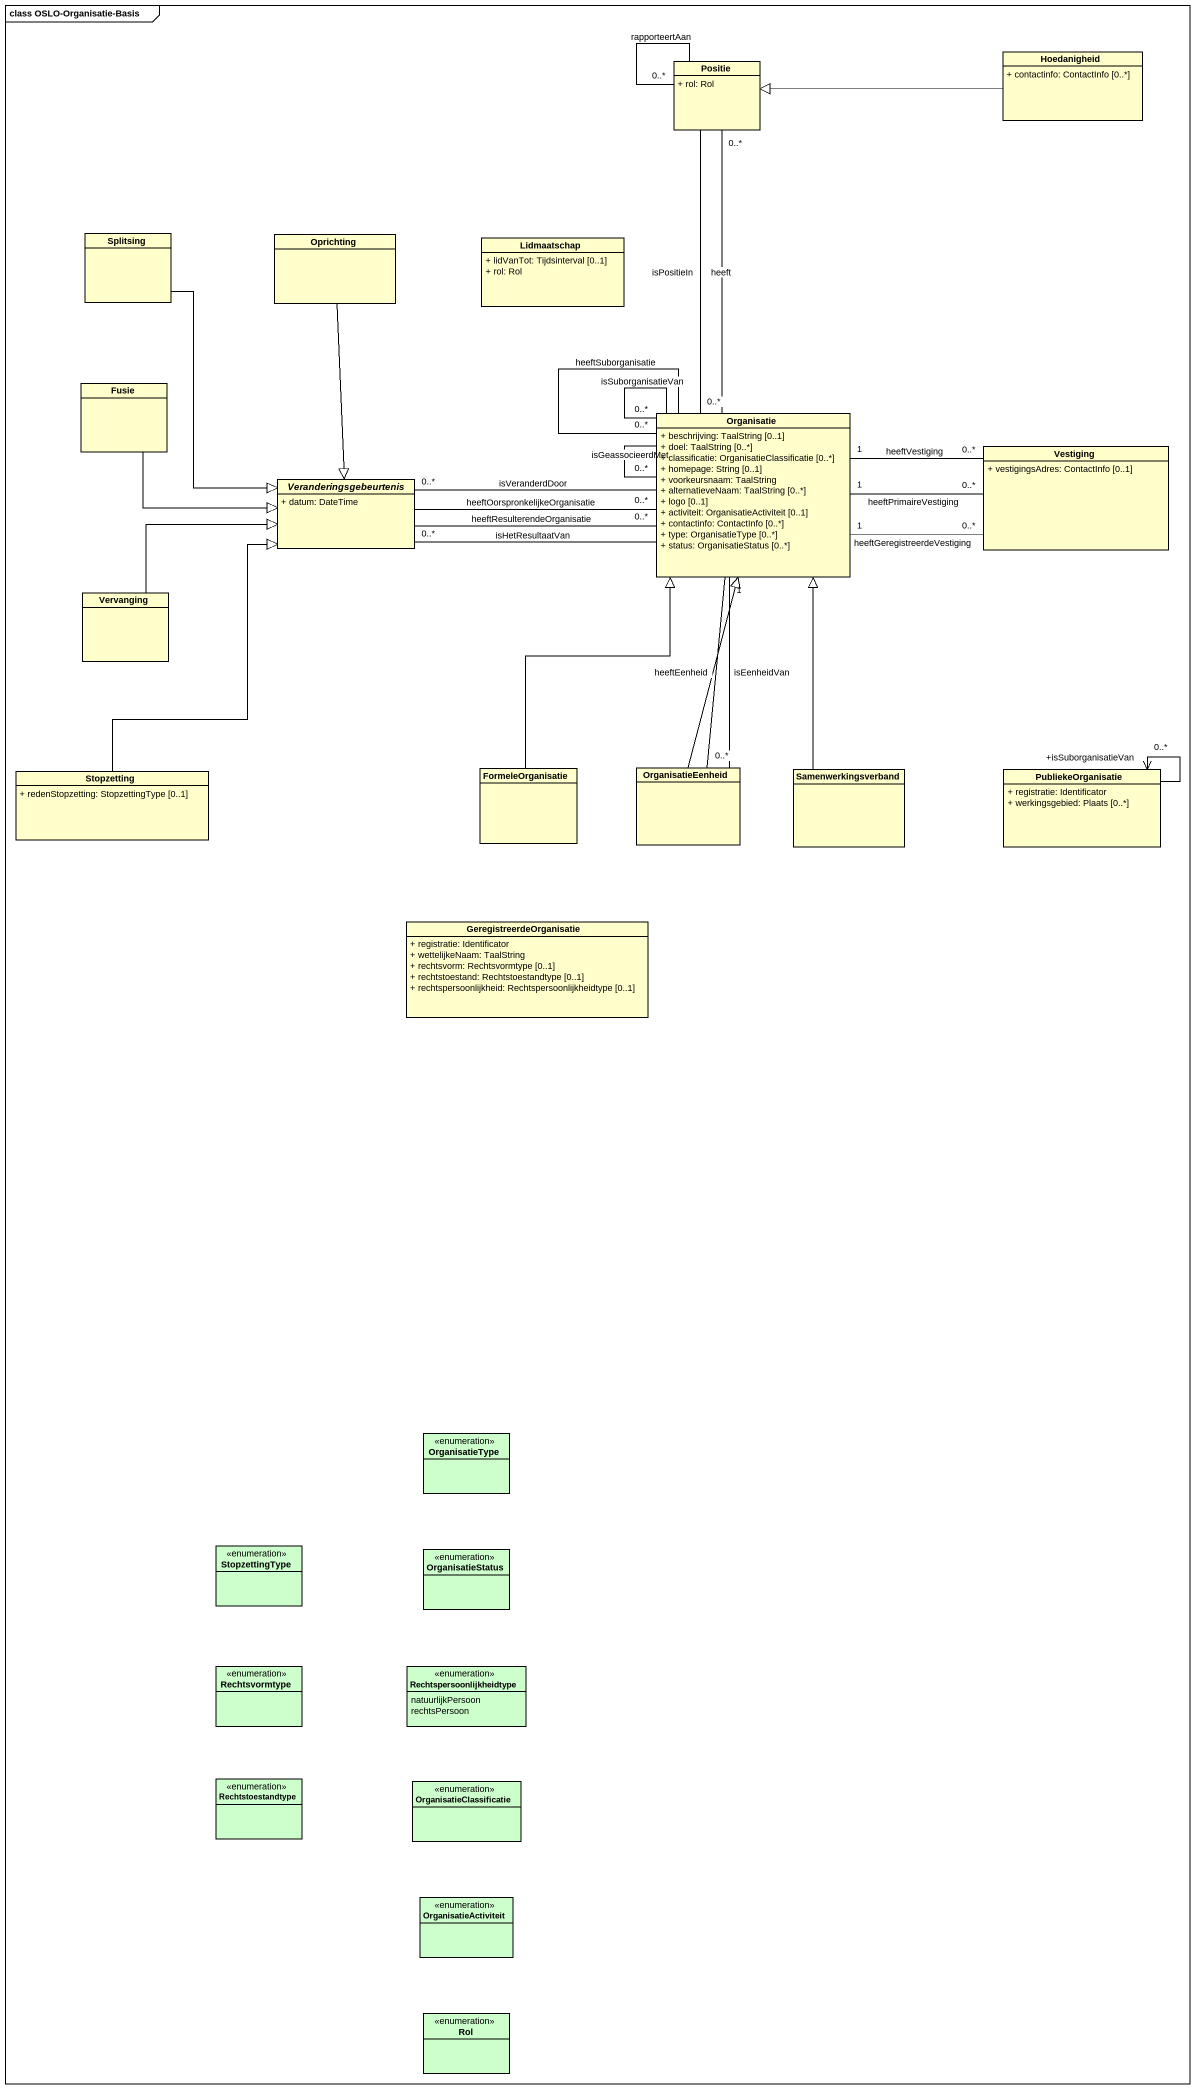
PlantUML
@startuml
mainframe class OSLO-Organisatie-Basis
hide circle
hide empty members
skinparam classAttributeIconSize 0
class Positie {
  + rol: Rol
}
class Hoedanigheid {
  + contactinfo: ContactInfo [0..*]
}
class Splitsing
class Oprichting
class Lidmaatschap {
  + lidVanTot: Tijdsinterval [0..1]
  + rol: Rol
}
class Fusie
class Organisatie {
  + beschrijving: TaalString [0..1]
  + doel: TaalString [0..*]
  + classificatie: OrganisatieClassificatie [0..*]
  + homepage: String [0..1]
  + voorkeursnaam: TaalString
  + alternatieveNaam: TaalString [0..*]
  + logo [0..1]
  + activiteit: OrganisatieActiviteit [0..1]
  + contactinfo: ContactInfo [0..*]
  + type: OrganisatieType [0..*]
  + status: OrganisatieStatus [0..*]
}
class Vestiging {
  + vestigingsAdres: ContactInfo [0..1]
}
abstract class Veranderingsgebeurtenis {
  + datum: DateTime
}
class Vervanging
class Stopzetting {
  + redenStopzetting: StopzettingType [0..1]
}
class FormeleOrganisatie
class OrganisatieEenheid
class Samenwerkingsverband
class PubliekeOrganisatie {
  + registratie: Identificator
  + werkingsgebied: Plaats [0..*]
}
class GeregistreerdeOrganisatie {
  + registratie: Identificator
  + wettelijkeNaam: TaalString
  + rechtsvorm: Rechtsvormtype [0..1]
  + rechtstoestand: Rechtstoestandtype [0..1]
  + rechtspersoonlijkheid: Rechtspersoonlijkheidtype [0..1]
}
enum OrganisatieType #CCFFCC
enum StopzettingType #CCFFCC
enum OrganisatieStatus #CCFFCC
enum Rechtsvormtype #CCFFCC
enum Rechtspersoonlijkheidtype #CCFFCC {
  natuurlijkPersoon
  rechtsPersoon
}
enum Rechtstoestandtype #CCFFCC
enum OrganisatieClassificatie #CCFFCC
enum OrganisatieActiviteit #CCFFCC
enum Rol #CCFFCC
Positie -- "0..*" Positie : rapporteertAan
Positie -- "0..*" Organisatie : isPositieIn
Hoedanigheid -left-|> Positie
Splitsing --|> Veranderingsgebeurtenis
Oprichting --|> Veranderingsgebeurtenis
Fusie -right-|> Veranderingsgebeurtenis
Organisatie -up- "0..*" Positie : heeft
Organisatie -- "0..*" Organisatie : heeftSuborganisatie
Organisatie -- "0..*" Organisatie : isGeassocieerdMet
Organisatie -- "0..*" Organisatie : isSuborganisatieVan
Organisatie "1" -right- "0..*" Vestiging : heeftGeregistreerdeVestiging
Organisatie "1" -right- "0..*" Vestiging : heeftPrimaireVestiging
Organisatie "1" -right- "0..*" Vestiging : heeftVestiging
Organisatie -left- "0..*" Veranderingsgebeurtenis : isHetResultaatVan
Organisatie -left- "0..*" Veranderingsgebeurtenis : isVeranderdDoor
Organisatie -- "0..*" OrganisatieEenheid : heeftEenheid
Veranderingsgebeurtenis -right- "0..*" Organisatie : heeftResulterendeOrganisatie
Veranderingsgebeurtenis -right- "0..*" Organisatie : heeftOorspronkelijkeOrganisatie
Vervanging -right-|> Veranderingsgebeurtenis
Stopzetting -up-|> Veranderingsgebeurtenis
FormeleOrganisatie -up-|> Organisatie
OrganisatieEenheid -up-|> Organisatie
OrganisatieEenheid -up- "1" Organisatie : isEenheidVan
Samenwerkingsverband -up-|> Organisatie
PubliekeOrganisatie --> "+isSuborganisatieVan\n0..*" PubliekeOrganisatie
@enduml
